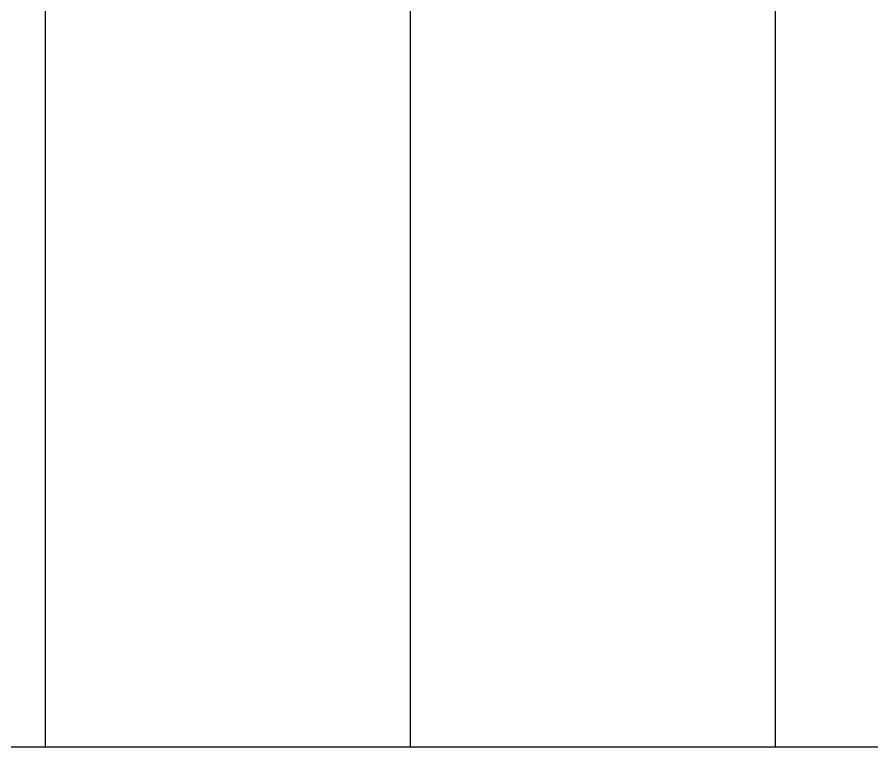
# Model space of a CAD drawing. Header units: metres. Extents: x -61500 to 61500, y -31500 to 31500.
# Drawn here: x 4612 to 16323, y -10000 to 0 of the extents above; entities that cross this region are included whole.
import ezdxf

# ---------------------------------------------------------------- set-up
doc = ezdxf.new("R2010")
doc.units = ezdxf.units.M
doc.layers.add('SKYBRIDGE', color=3, linetype='Continuous')

msp = doc.modelspace()

# ---------------------------------------------------------------- linework, layer by layer
at = {"layer": 'SKYBRIDGE'}
for p, q in [((5000, -10000, 168800), (5000, 10000, 168800)), ((10000, -10000, 168800), (10000, 10000, 168800)), ((15000, -10000, 168800), (15000, 10000, 168800)), ((-30000, -10000, 170800), (30000, -10000, 170800)), ((-30000, -10000, 166800), (30000, -10000, 166800)), ((5000, -10000, 166800), (5000, -10000, 170800)), ((10000, -10000, 166800), (10000, -10000, 170800)), ((15000, -10000, 166800), (15000, -10000, 170800))]:
    msp.add_line(p, q, dxfattribs=at)

doc.saveas('drawing.dxf')
